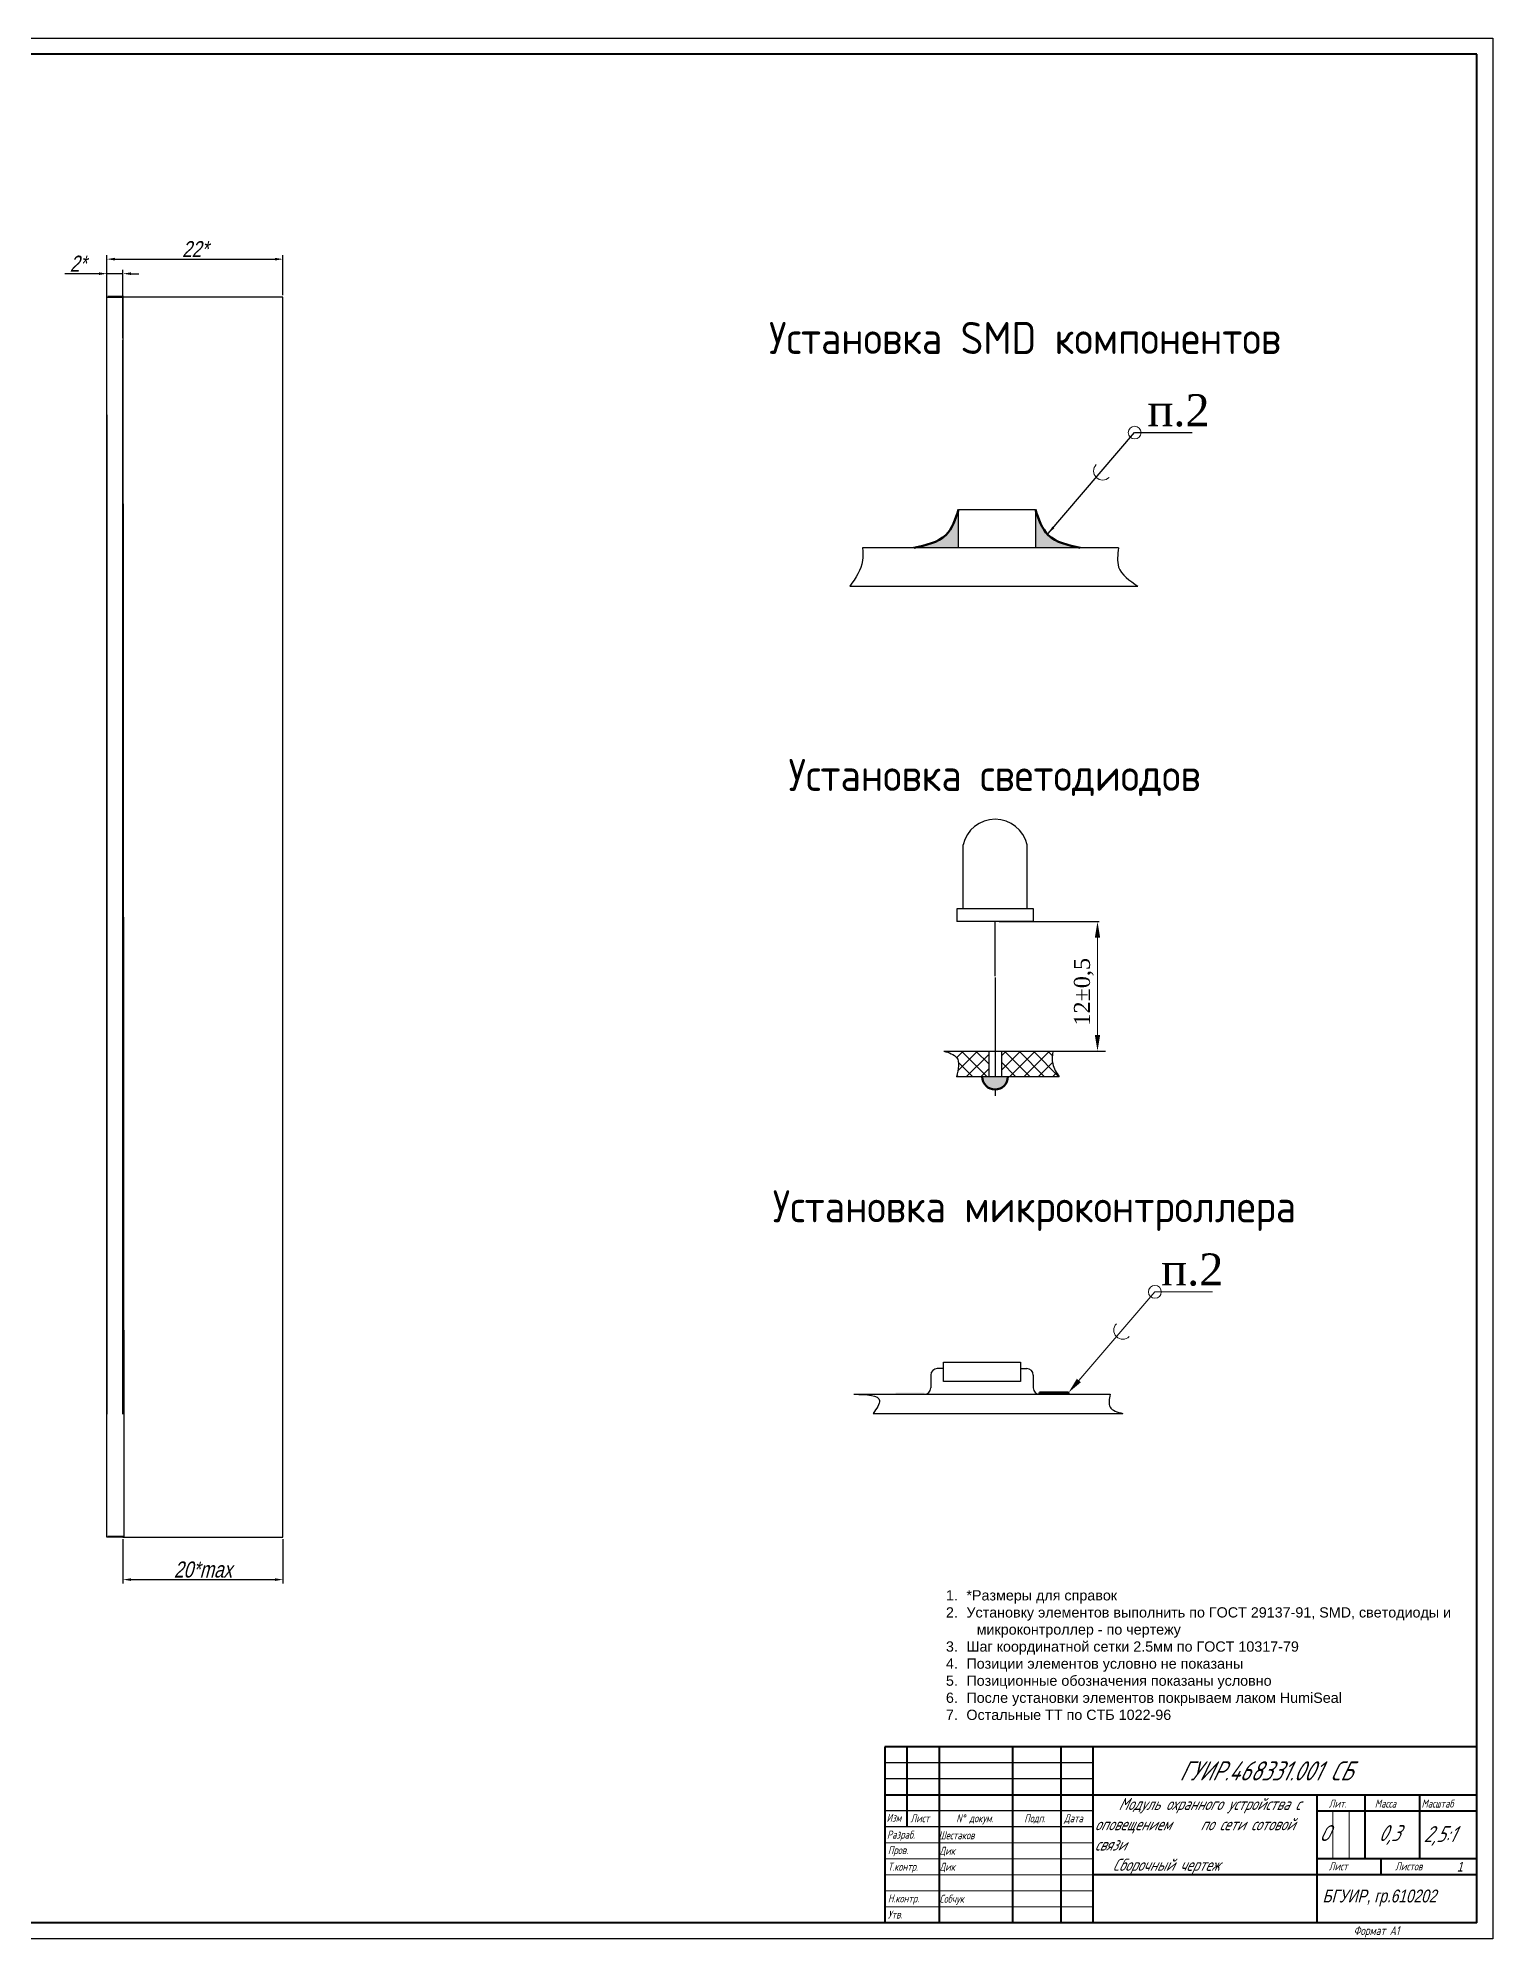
# Model space of a CAD drawing. Header units: millimetres. Extents: x 2232 to 4099, y 1467 to 2074.
# Drawn here: x 3645 to 4099, y 1467 to 2061 of the extents above; entities that cross this region are included whole.
import ezdxf

# ---------------------------------------------------------------- set-up
doc = ezdxf.new("R2010")
doc.units = ezdxf.units.MM
doc.linetypes.add('осевая2', pattern=[28.575, 19.05, -3.175, 3.175, -3.175])
doc.layers.get('Defpoints').update_dxf_attribs({"color": 5})
for name, color, linetype in [('1-оси', 1, 'осевая2'), ('3-размеры', 6, 'Continuous'), ('KONTUR', 7, 'Continuous')]:
    doc.layers.add(name, color=color, linetype=linetype)
for name, color, linetype, lineweight in [('Основная', 7, 'Continuous', 40), ('основная-06', 2, 'Continuous', 60), ('текст', 7, 'Continuous', 30), ('тонкая', 7, 'Continuous', 20), ('тонкая-текст-02', 4, 'Continuous', 20)]:
    doc.layers.add(name, color=color, linetype=linetype, lineweight=lineweight)
doc.styles.add('2', font='times.ttf', dxfattribs={"width": 0.9, "height": 2.5})
doc.styles.add('3', font='times.ttf', dxfattribs={"height": 2.5})
doc.styles.add('ESKD', font='standarteskd.shx', dxfattribs={"width": 0.8, "oblique": 15})
doc.styles.get("Standard").update_dxf_attribs({"font": 'arial.ttf'})
doc.styles.add('стиль1', font='romans.shx', dxfattribs={"width": 0.75, "oblique": 15, "height": 3.5})
doc.dimstyles.new('ISO-25', dxfattribs={"dimtxt": 2.5, "dimasz": 2.5, "dimexe": 1.25, "dimexo": 0.625, "dimtad": 1, "dimtxsty": 'Standard', "dimcen": 2.5, "dimadec": 0, "dimazin": 0, "dimtfac": 1, "dimtmove": 0, "dimatfit": 3, "dimfxl": 1, "dimarcsym": 0})

# ---------------------------------------------------------------- blocks, each defined once
blk = doc.blocks.new('*D15')
at = {"layer": '3-размеры', "color": 0, "lineweight": -2, "transparency": 16777216}
for p, q in [((3663.64, 1987.42), (3653.02, 1987.42)), ((3666.14, 1967.25), (3666.14, 1988.67)), ((3671.14, 1987.42), (3666.14, 1987.42)), ((3671.14, 1967.25), (3671.14, 1988.67)), ((3673.64, 1987.42), (3676.14, 1987.42))]:
    blk.add_line(p, q, dxfattribs=at)
at = {"layer": '3-размеры', "color": 0, "transparency": 16777216}
for points in [[(3663.64, 1987.84), (3663.64, 1987.01), (3666.14, 1987.42)], [(3673.64, 1987.84), (3673.64, 1987.01), (3671.14, 1987.42)]]:
    blk.add_solid(points, dxfattribs=at)
at = {"layer": 'Defpoints', "color": 0, "transparency": 16777216}
for p in [(3666.14, 1987.42), (3666.14, 1966.63), (3671.14, 1966.63)]:
    blk.add_point(p, dxfattribs=at)
at = {"layer": '3-размеры', "color": 0, "lineweight": 30, "transparency": 16777216, "insert": (3657.08, 1990.55), "char_height": 5, "attachment_point": 5, "style": 'ESKD'}
blk.add_mtext('2*', dxfattribs=at)
blk = doc.blocks.new('*D16')
at = {"layer": '3-размеры', "color": 0, "lineweight": -2, "transparency": 16777216}
for p, q in [((3671.14, 1591.97), (3671.14, 1578.1)), ((3721.14, 1591.97), (3721.14, 1578.1)), ((3673.64, 1579.35), (3718.64, 1579.35))]:
    blk.add_line(p, q, dxfattribs=at)
at = {"layer": '3-размеры', "color": 0, "transparency": 16777216}
for points in [[(3673.64, 1579.76), (3673.64, 1578.93), (3671.14, 1579.35)], [(3718.64, 1579.76), (3718.64, 1578.93), (3721.14, 1579.35)]]:
    blk.add_solid(points, dxfattribs=at)
at = {"layer": 'Defpoints', "color": 0, "transparency": 16777216}
for p in [(3671.14, 1592.6), (3721.14, 1592.6), (3721.14, 1579.35)]:
    blk.add_point(p, dxfattribs=at)
at = {"layer": '3-размеры', "color": 0, "lineweight": 30, "transparency": 16777216, "insert": (3696.14, 1582.47), "char_height": 5, "width": 3.75, "attachment_point": 5, "style": 'ESKD'}
blk.add_mtext('20*max', dxfattribs=at)
blk = doc.blocks.new('*D17')
at = {"layer": '3-размеры', "color": 0, "lineweight": -2, "transparency": 16777216}
for p, q in [((3666.14, 1980.69), (3666.14, 1993.21)), ((3668.64, 1991.96), (3718.64, 1991.96)), ((3721.14, 1980.72), (3721.14, 1993.21))]:
    blk.add_line(p, q, dxfattribs=at)
at = {"layer": '3-размеры', "color": 0, "transparency": 16777216}
for points in [[(3668.64, 1992.38), (3668.64, 1991.54), (3666.14, 1991.96)], [(3718.64, 1992.38), (3718.64, 1991.54), (3721.14, 1991.96)]]:
    blk.add_solid(points, dxfattribs=at)
at = {"layer": 'Defpoints', "color": 0, "transparency": 16777216}
for p in [(3721.14, 1991.96), (3666.14, 1980.07), (3721.14, 1980.1)]:
    blk.add_point(p, dxfattribs=at)
at = {"layer": '3-размеры', "color": 0, "lineweight": 30, "transparency": 16777216, "insert": (3693.64, 1995.09), "char_height": 5, "width": 4.1667, "attachment_point": 5, "style": 'ESKD'}
blk.add_mtext('22*', dxfattribs=at)

msp = doc.modelspace()

# ---------------------------------------------------------------- hatches: boundary and pattern name
at = {"layer": 'основная-06'}
h = msp.add_hatch(color=0, dxfattribs=at)
edge = h.paths.add_edge_path()
edge.add_spline(control_points=[(3932.224, 1913.762), (3931.216, 1910.742), (3928.995, 1904.084), (3922.029, 1902.583), (3918.224, 1901.762)], knot_values=[0, 0, 0, 0, 4.472136, 9.8573008, 9.8573008, 9.8573008, 9.8573008], degree=3, periodic=0)
edge.add_line((3918.224, 1901.762), (3932.224, 1901.762))
edge.add_line((3932.224, 1901.762), (3932.224, 1913.762))
edge = h.paths.add_edge_path()
edge.add_spline(control_points=[(3970.224, 1901.762), (3966.419, 1902.583), (3959.453, 1904.084), (3957.232, 1910.742), (3956.224, 1913.762)], knot_values=[0, 0, 0, 0, 5.3851648, 9.8573008, 9.8573008, 9.8573008, 9.8573008], degree=3, periodic=0)
edge.add_line((3956.224, 1913.762), (3956.224, 1901.762))
edge.add_line((3956.224, 1901.762), (3970.224, 1901.762))
at = {"layer": 'основная-06', "lineweight": 30}
h = msp.add_hatch(dxfattribs=at)
h.set_pattern_fill('ANSI37', color=0, style=0)
h.set_pattern_definition([(45, (2579.614, 830.4897), (-2.245064, 2.245064), []), (135, (2579.614, 830.4897), (-2.245064, -2.245064), [])])
edge = h.paths.add_edge_path()
edge.add_spline(control_points=[(3927.614, 1744.49), (3929.232, 1743.999), (3933.021, 1742.85), (3932.126, 1738.806), (3931.614, 1736.49)], knot_values=[0, 0, 0, 0, 4.472136, 10.472136, 10.472136, 10.472136, 10.472136], degree=3, periodic=0)
edge.add_line((3931.614, 1736.49), (3941.614, 1736.49))
edge.add_line((3941.614, 1736.49), (3941.614, 1744.49))
edge.add_line((3941.614, 1744.49), (3927.614, 1744.49))
edge = h.paths.add_edge_path()
edge.add_spline(control_points=[(3963.614, 1736.49), (3962.771, 1737.782), (3961.175, 1740.229), (3961.473, 1743.123), (3961.614, 1744.49)], knot_values=[0, 0, 0, 0, 4.472136, 8.472136, 8.472136, 8.472136, 8.472136], degree=3, periodic=0)
edge.add_line((3961.614, 1744.49), (3945.614, 1744.49))
edge.add_line((3945.614, 1744.49), (3945.614, 1736.49))
edge.add_line((3945.614, 1736.49), (3963.614, 1736.49))
at = {"layer": 'основная-06'}
for points in [[(3947.614, 1736.49), (3939.614, 1736.49, 1)], [(3921.539, 1637.769), (3912.539, 1637.769), (3912.539, 1637.269), (3921.539, 1637.269)], [(3966.539, 1637.769), (3957.539, 1637.769), (3957.539, 1637.269), (3966.539, 1637.269)]]:
    msp.add_hatch(color=0, dxfattribs=at).paths.add_polyline_path(points)

# ---------------------------------------------------------------- linework, layer by layer
at = {"lineweight": 30}
for p, q in [((3666.137, 1966.626), (3666.137, 1980.069)), ((3666.137, 1980.069), (3671.137, 1980.069)), ((3721.137, 1980.096), (3671.137, 1980.069)), ((3671.137, 1980.069), (3671.137, 1966.626)), ((3721.137, 1592.596), (3721.137, 1980.096)), ((3666.137, 1943.269), (3666.137, 1966.626)), ((3671.137, 1943.269), (3671.137, 1966.626)), ((3666.137, 1943.269), (3666.137, 1631.044)), ((3671.137, 1631.044), (3671.137, 1943.269)), ((3671.137, 1592.596), (3721.137, 1592.596))]:
    msp.add_line(p, q, dxfattribs=at)
at = {"color": 0}
for p, q in [((3666.137, 1592.596), (3666.137, 1980.069)), ((3666.137, 1980.069), (3671.137, 1980.069)), ((3671.137, 1980.069), (3671.387, 1592.846))]:
    msp.add_line(p, q, dxfattribs=at)
for p, q in [((3671.137, 1592.596), (3666.137, 1592.596)), ((3974.169, 1522.057), (3909.169, 1522.057)), ((3974.169, 1517.057), (3909.169, 1517.057)), ((3974.169, 1507.057), (3909.169, 1507.057)), ((3974.169, 1502.057), (3909.169, 1502.057)), ((4044.169, 1472.057), (4044.169, 1472.057))]:
    msp.add_line(p, q)
at = {"const_width": 0.5}
for points in [[(3666.387, 1980.319), (3671.387, 1980.319)], [(3666.387, 1592.846), (3671.387, 1592.846)]]:
    msp.add_lwpolyline(points, dxfattribs=at)
at = {"layer": 'KONTUR'}
for p, q in [((3258.169, 2061.057), (4099.169, 2061.057)), ((4099.169, 2061.057), (4099.169, 1467.057)), ((4099.169, 1467.057), (3258.169, 1467.057))]:
    msp.add_line(p, q, dxfattribs=at)
at = {"layer": 'Основная'}
for p, q in [((4094.169, 2056.057), (3278.169, 2056.057)), ((4094.169, 1472.057), (4094.169, 2056.057)), ((3909.169, 1527.057), (3909.169, 1472.057)), ((4094.169, 1527.057), (3909.169, 1527.057)), ((3916.169, 1502.057), (3916.169, 1527.057)), ((3926.169, 1527.057), (3926.169, 1472.057)), ((3949.169, 1472.057), (3949.169, 1527.057)), ((3964.169, 1527.057), (3964.169, 1472.057)), ((3974.169, 1527.057), (3974.169, 1472.057)), ((3909.169, 1512.057), (4094.169, 1512.057)), ((4044.169, 1512.057), (4044.169, 1472.057)), ((4059.169, 1512.057), (4059.169, 1492.057)), ((4076.169, 1512.057), (4076.169, 1492.057)), ((4044.169, 1507.057), (4094.169, 1507.057)), ((4094.169, 1492.057), (4044.169, 1492.057)), ((4064.169, 1492.057), (4064.169, 1487.057)), ((4094.169, 1487.057), (3974.169, 1487.057)), ((4094.169, 1472.057), (3266.169, 1472.057))]:
    msp.add_line(p, q, dxfattribs=at)
at = {"layer": 'основная-06', "color": 0, "lineweight": 30}
for p, q in [((3982.224, 1901.762), (3902.224, 1901.762)), ((3898.224, 1889.762), (3988.224, 1889.762)), ((3933.621, 1788.95), (3933.621, 1808.95)), ((3953.621, 1788.95), (3953.621, 1808.95)), ((3955.621, 1788.95), (3931.621, 1788.95)), ((3931.621, 1788.95), (3931.621, 1784.95)), ((3955.621, 1784.95), (3955.621, 1788.95)), ((3955.621, 1784.95), (3931.621, 1784.95)), ((3943.621, 1767.95), (3943.621, 1784.95)), ((3943.614, 1767.49), (3943.614, 1736.49)), ((3927.614, 1744.49), (3961.614, 1744.49)), ((3941.614, 1744.49), (3941.614, 1736.49)), ((3945.614, 1744.49), (3945.614, 1736.49)), ((3963.614, 1736.49), (3931.614, 1736.49)), ((3943.614, 1732.49), (3943.614, 1730.49)), ((3923.539, 1643.269), (3923.539, 1639.269)), ((3927.539, 1645.269), (3925.539, 1645.269)), ((3951.539, 1645.269), (3953.539, 1645.269)), ((3955.539, 1643.269), (3955.539, 1639.269)), ((3899.539, 1637.269), (3979.539, 1637.269)), ((3905.539, 1631.269), (3983.539, 1631.269))]:
    msp.add_line(p, q, dxfattribs=at)
at = {"layer": 'основная-06', "color": 0}
for p, q in [((3957.539, 1637.269), (3957.539, 1637.769)), ((3957.539, 1637.769), (3966.539, 1637.769)), ((3966.539, 1637.769), (3966.539, 1637.269))]:
    msp.add_line(p, q, dxfattribs=at)
at = {"layer": 'основная-06', "color": 0, "lineweight": 30}
for points in [[(3932.224, 1913.762), (3956.224, 1913.762), (3956.224, 1901.762), (3932.224, 1901.762)], [(3927.539, 1647.269), (3951.539, 1647.269), (3951.539, 1641.269), (3927.539, 1641.269)]]:
    msp.add_lwpolyline(points, close=True, dxfattribs=at)
for centre, radius, start, end in [((3943.621, 1806.7), 10.25, 12.680383, 167.319617), ((3925.539, 1643.269), 2, 90, 180), ((3953.539, 1643.269), 2, 0, 90), ((3921.539, 1639.269), 2, 270, 0), ((3957.539, 1639.269), 2, 180, 270)]:
    msp.add_arc(centre, radius, start, end, dxfattribs=at)
at = {"layer": 'основная-06', "color": 0}
msp.add_arc((3943.614, 1736.49), 4, 180, 0, dxfattribs=at)
for points in [[(3932.224, 1913.762), (3928.224, 1905.762), (3918.224, 1901.762)], [(3956.224, 1913.762), (3960.224, 1905.762), (3970.224, 1901.762)]]:
    msp.add_spline(points, degree=3, dxfattribs=at)
at = {"layer": 'основная-06', "color": 0, "lineweight": 30}
for points in [[(3902.224, 1901.762), (3902.224, 1897.762), (3898.224, 1889.762)], [(3982.224, 1901.762), (3982.224, 1895.762), (3988.224, 1889.762)], [(3927.614, 1744.49), (3931.614, 1742.49), (3931.614, 1736.49)], [(3961.614, 1744.49), (3961.614, 1740.49), (3963.614, 1736.49)], [(3899.539, 1637.269), (3907.539, 1635.269), (3905.539, 1631.269)], [(3979.539, 1637.269), (3979.539, 1633.269), (3983.539, 1631.269)]]:
    msp.add_spline(points, degree=3, dxfattribs=at)
at = {"layer": 'тонкая'}
for p, q in [((4049.157, 1506.848), (4049.157, 1492.057)), ((4054.235, 1506.848), (4054.235, 1492.057)), ((3909.169, 1497.057), (3974.169, 1497.057)), ((3974.169, 1492.057), (3909.169, 1492.057)), ((3974.169, 1487.057), (3909.169, 1487.057))]:
    msp.add_line(p, q, dxfattribs=at)
for points in [[(3909.169, 1482.057), (3974.169, 1482.057)], [(3909.169, 1477.057), (3974.169, 1477.057)]]:
    msp.add_lwpolyline(points, dxfattribs=at)
at = {"layer": 'тонкая-текст-02', "color": 0, "lineweight": 30}
for p, q in [((3944.871, 1784.95), (3976.121, 1784.95)), ((3944.864, 1744.49), (3978.114, 1744.49))]:
    msp.add_line(p, q, dxfattribs=at)
at = {"layer": 'тонкая-текст-02', "color": 0}
msp.add_line((3975.614, 1749.49), (3975.614, 1779.95), dxfattribs=at)
msp.add_lwpolyline([(3969.793, 1641.565), (3993.539, 1669.269), (4011.539, 1669.269)], dxfattribs=at)
for centre in [(3987.224, 1937.762), (3993.539, 1669.269)]:
    msp.add_circle(centre, 2, dxfattribs=at)
for centre in [(3977.224, 1925.762), (3983.539, 1657.269)]:
    msp.add_arc(centre, 2.828, 135, 315, dxfattribs=at)
for points in [[(3974.781, 1779.95), (3976.447, 1779.95), (3975.614, 1784.95)], [(3974.781, 1749.49), (3976.447, 1749.49), (3975.614, 1744.49)], [(3970.426, 1641.023), (3966.539, 1637.769), (3969.16, 1642.107)]]:
    msp.add_solid(points, dxfattribs=at)

# ---------------------------------------------------------------- texts
at = {"insert": (3918.66, 1576.045), "char_height": 3.2, "width": 178.57861, "attachment_point": 1}
msp.add_mtext('\\pi-9.6,l19.2,t16;1.^I*Размеры для справок\\P2.^IУстановку элементов выполнить по ГОСТ 29137-91, SMD, светодиоды и микроконтроллер - по чертежу\\P3.^IШаг координатной сетки 2.5мм по ГОСТ 10317-79\\P4.^IПозиции элементов условно не показаны\\P5.^IПозиционные обозначения показаны условно\\P6.^IПосле установки элементов покрываем лаком HumiSeal\\P7.^IОстальные ТТ по СТБ 1022-96', dxfattribs=at)
at = {"attachment_point": 1, "style": 'ESKD'}
for s, width, insert, char_height in [('{\\fGOST type B|b0|i1|c204|p34;ГУИР.468331.001 СБ}', 80.96674, (4001.171, 1522.581), 6), ('{\\fGOST type B|b0|i1|c204|p34;    Модуль охранного устройства с оповещением     по сети сотовой связи \\P   Сборочный чертеж}', 69.35711, (3974.762, 1511.15), 3.8), ('{\\fGOST type B|b0|i1|c204|p2;О}', 14.92518, (4044.943, 1502.644), 5), ('{\\fGOST type B|b0|i1|c204|p2;0,3}', 14.92518, (4063.387, 1502.645), 5), ('{\\fGOST type B|b0|i1|c204|p34;2,5\\fGOST type B|b0|i1|c0|p34;:\\fGOST type B|b0|i1|c204|p34;1}', 14.92518, (4077.467, 1502.34), 5)]:
    msp.add_mtext_dynamic_manual_height_columns(s, width=width, gutter_width=50, heights=[0], dxfattribs=dict(at, insert=insert, char_height=char_height))
at = {"color": 0, "insert": (4087.934, 1491.141), "char_height": 3, "attachment_point": 1, "style": 'ESKD'}
msp.add_mtext_dynamic_manual_height_columns('1', width=0.61733, gutter_width=50, heights=[0], dxfattribs=at)
at = {"layer": '1-оси', "color": 0, "insert": (4045.924, 1482.484), "char_height": 4, "attachment_point": 1, "style": 'ESKD'}
msp.add_mtext_dynamic_manual_height_columns('БГУИР, гр.610202', width=48.59535, gutter_width=50, heights=[0], dxfattribs=at)
at = {"layer": 'текст', "style": 'стиль1', "oblique": 15, "width": 0.75}
for s, height, p in [('Лит.', 2.5, (4047.887, 1508.122)), ('Масса', 2.5, (4062.262, 1508.122)), ('Масштаб', 2.5, (4076.854, 1508.122)), ('Изм', 2.5, (3909.714, 1503.669)), ('Лист', 2.5, (3917.19, 1503.519)), ('N%%d докум. ', 2.5, (3931.474, 1503.519)), ('Подп.', 2.5, (3952.726, 1503.519)), ('Дата', 2.5, (3965.178, 1503.519)), ('Разраб.', 2.5, (3909.831, 1498.418)), ('Шестаков', 2.5, (3925.961, 1498.206)), ('Пров.', 2.5, (3910.132, 1493.586)), ('Дик', 2.5, (3926.262, 1493.374)), ('Лист', 2.5, (4047.887, 1488.508)), ('Листов', 2.5, (4068.612, 1488.508)), ('Т.контр.', 2.5, (3910.132, 1488.391)), ('Дик', 2.5, (3926.262, 1488.374)), ('Н.контр.', 2.5, (3910.132, 1478.469)), ('Собчук', 2.5, (3926.262, 1478.374)), ('Утв.', 2.5, (3910.132, 1473.449)), ('Формат А1', 2.75, (4055.633, 1468.307))]:
    msp.add_text(s, height=height, dxfattribs=at).set_placement(p)
at = {"layer": 'тонкая-текст-02', "color": 0, "char_height": 10, "attachment_point": 1}
for s, insert, width, style in [('{\\fISOCPEUR|b0|i0|c204|p34;Установка \\fISOCPEUR|b0|i0|c0|p34;SMD \\fISOCPEUR|b0|i0|c204|p34;компонентов}', (3872.992, 1972.333), 170.82616, '2'), ('{\\fTimes New Roman|b0|i0|c204|p18;п.2}', (3991.224, 1949.762), 22, '3'), ('{\\fISOCPEUR|b0|i0|c204|p34;Установка светодиодов}', (3879.081, 1835.784), 140, '2'), ('{\\fISOCPEUR|b0|i0|c204|p34;Установка микроконтроллера}', (3874.147, 1701), 171.65805, '2'), ('{\\fTimes New Roman|b0|i0|c204|p18;п.2}', (3995.539, 1681.269), 22, '3')]:
    msp.add_mtext(s, dxfattribs=dict(at, insert=insert, width=width, style=style))
at = {"layer": 'тонкая-текст-02', "color": 0, "insert": (3971.349, 1763.023), "char_height": 5, "attachment_point": 5, "rotation": 90}
msp.add_mtext('{\\fTimes New Roman|b0|i0|c204|p18;12\\fTimes New Roman|b0|i0|c0|p18;±\\fTimes New Roman|b0|i0|c204|p18;0,5}', dxfattribs=at)

# ---------------------------------------------------------------- dimensions: what is measured, and where the dimension line sits
at = {"layer": '3-размеры', "lineweight": 30}
for base, p1, p2, text, picture, middle in [((3721.137, 1991.96), (3666.137, 1980.069), (3721.137, 1980.096), '22*', '*D17', (3693.637, 1995.085)), ((3666.137, 1987.422), (3671.137, 1966.626), (3666.137, 1966.626), '2*', '*D15', (3657.08, 1990.547)), ((3721.137, 1579.347), (3671.137, 1592.596), (3721.137, 1592.596), '20*max', '*D16', (3696.137, 1582.472))]:
    dim = msp.add_linear_dim(base=base, p1=p1, p2=p2, text=text, dimstyle='ISO-25', override={"dimtxt": 5, "dimtxsty": 'ESKD'}, dxfattribs=at)
    dim.commit()
    dim.dimension.update_dxf_attribs({"geometry": picture, "text_midpoint": middle})

# ---------------------------------------------------------------- leaders
at = {"layer": 'тонкая-текст-02', "color": 0}
msp.add_leader([(3960.224, 1906.262), (3987.224, 1937.762), (4005.224, 1937.762)], dimstyle='ISO-25', override={"dimgap": 0.625, "dimtad": 0}, dxfattribs=at)

doc.saveas('drawing.dxf')
